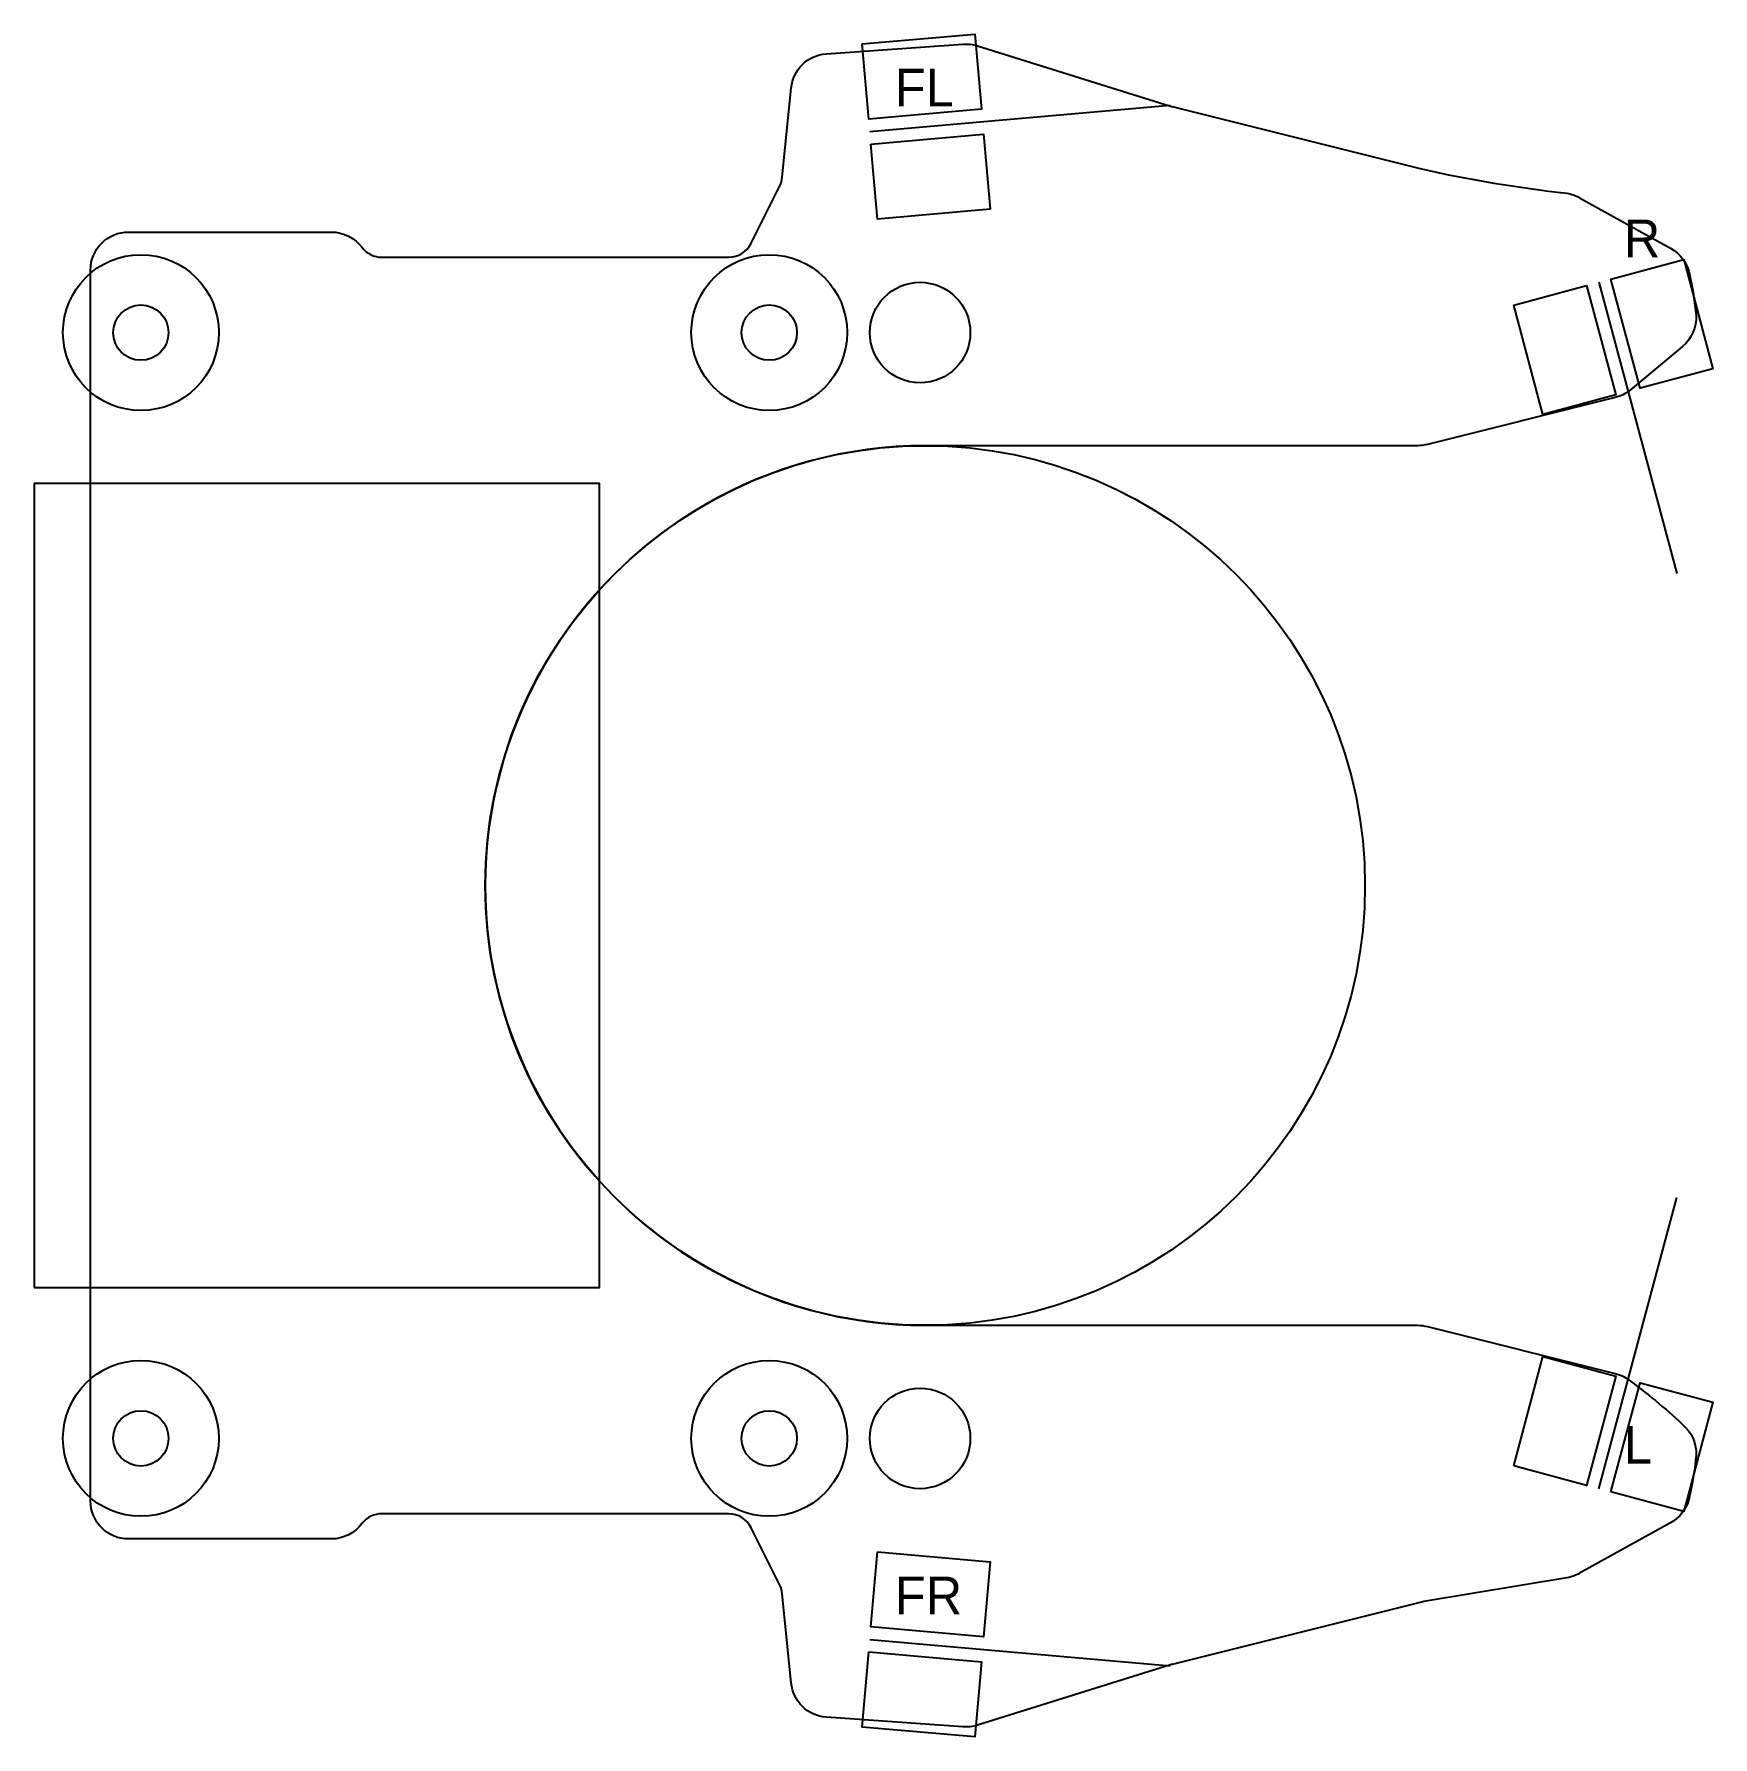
# Model space of a CAD drawing. Header units: millimetres. Extents: x -21.2 to 45.5, y -33.9 to 33.9.
import ezdxf

# ---------------------------------------------------------------- set-up
doc = ezdxf.new("R2010")
doc.units = ezdxf.units.MM
for name, color, linetype in [('HOLES', 1, 'Continuous'), ('OUTLINE', 7, 'Continuous'), ('REF', 8, 'Continuous')]:
    doc.layers.add(name, color=color, linetype=linetype)

msp = doc.modelspace()

# ---------------------------------------------------------------- linework, layer by layer
at = {"layer": 'HOLES'}
for centre in [(-17, 22), (8, 22), (-17, -22), (8, -22)]:
    msp.add_circle(centre, 1.1, dxfattribs=at)
at = {"layer": 'OUTLINE'}
msp.add_lwpolyline([(-19, -24.488), (-19, 24.488, -0.418028), (-17.488, 26), (-9.424, 26, -0.241173), (-8.197, 25.38), (-8.197, 25.38, 0.230649), (-7.413, 25), (6.382, 25, 0.284079), (7.276, 25.553), (8.418, 27.835, 0.091247), (8.518, 28.183), (8.873, 31.731, -0.368585), (10.272, 33.091), (15.705, 33.479, -0.094439), (16.282, 33.412), (23.965, 31.011, 0.012066), (24.035, 30.991), (33.952, 28.512, 0.026552), (39.73, 27.545, -0.08496), (40.239, 27.367), (43.857, 25.357, -0.231221), (44.621, 24.274, -0.03076), (44.876, 22.684, -0.238343), (44.33, 21.442), (42.272, 19.727, -0.114108), (41.656, 19.414), (34.194, 17.549, -0.057977), (33.8, 17.5), (14.211, 17.5, 1.000344), (14.202, -17.5), (33.8, -17.5, -0.057977), (34.194, -17.549), (41.656, -19.414, -0.114108), (42.272, -19.727, -0.030848), (44.46, -21.563, -0.238343), (44.857, -22.86, -0.032434), (44.579, -24.457, -0.199257), (43.857, -25.357), (40.239, -27.367, -0.08496), (39.73, -27.545), (34.049, -28.492, 0.016638), (33.952, -28.512), (24.035, -30.991, 0.012066), (23.965, -31.011), (16.282, -33.412, -0.094439), (15.705, -33.479), (10.272, -33.091, -0.368585), (8.873, -31.731), (8.518, -28.183, 0.091247), (8.418, -27.835), (7.276, -25.553, 0.284079), (6.382, -25), (-7.413, -25, 0.228446), (-8.196, -25.377, -0.241811), (-9.424, -26), (-17.488, -26, -0.418028)], format="xyb", close=True, dxfattribs=at)
at = {"layer": 'REF'}
for p, q in [((12, 30), (23.954, 31.046)), ((41, 24), (44.106, 12.409)), ((41, -24), (44.106, -12.409)), ((12, -30), (23.954, -31.046))]:
    msp.add_line(p, q, dxfattribs=at)
for points in [[(11.695, 33.487), (16.178, 33.879), (16.439, 30.89), (11.956, 30.498)], [(12.044, 29.502), (16.526, 29.894), (16.788, 26.906), (12.305, 26.513)], [(44.381, 24.906), (45.545, 20.559), (42.648, 19.783), (41.483, 24.129)], [(40.517, 23.871), (41.682, 19.524), (38.784, 18.747), (37.619, 23.094)], [(-21.25, -16), (1.25, -16), (1.25, 16), (-21.25, 16)], [(37.619, -23.094), (38.784, -18.747), (41.682, -19.524), (40.517, -23.871)], [(41.483, -24.129), (42.648, -19.783), (45.545, -20.559), (44.381, -24.906)], [(12.305, -26.513), (16.788, -26.906), (16.526, -29.894), (12.044, -29.502)], [(11.956, -30.498), (16.439, -30.89), (16.178, -33.879), (11.695, -33.487)]]:
    msp.add_lwpolyline(points, close=True, dxfattribs=at)
for centre, radius in [((-17, 22), 3.1), ((8, 22), 3.1), ((14, 22), 2), ((14.2, 0), 17.5), ((-17, -22), 3.1), ((8, -22), 3.1), ((14, -22), 2)]:
    msp.add_circle(centre, radius, dxfattribs=at)

# ---------------------------------------------------------------- texts
for s, p in [('FL', (13, 31)), ('R', (42, 25)), ('L', (42, -23)), ('FR', (13, -29))]:
    msp.add_text(s, height=1.5, dxfattribs=at).set_placement(p)

doc.saveas('drawing.dxf')
